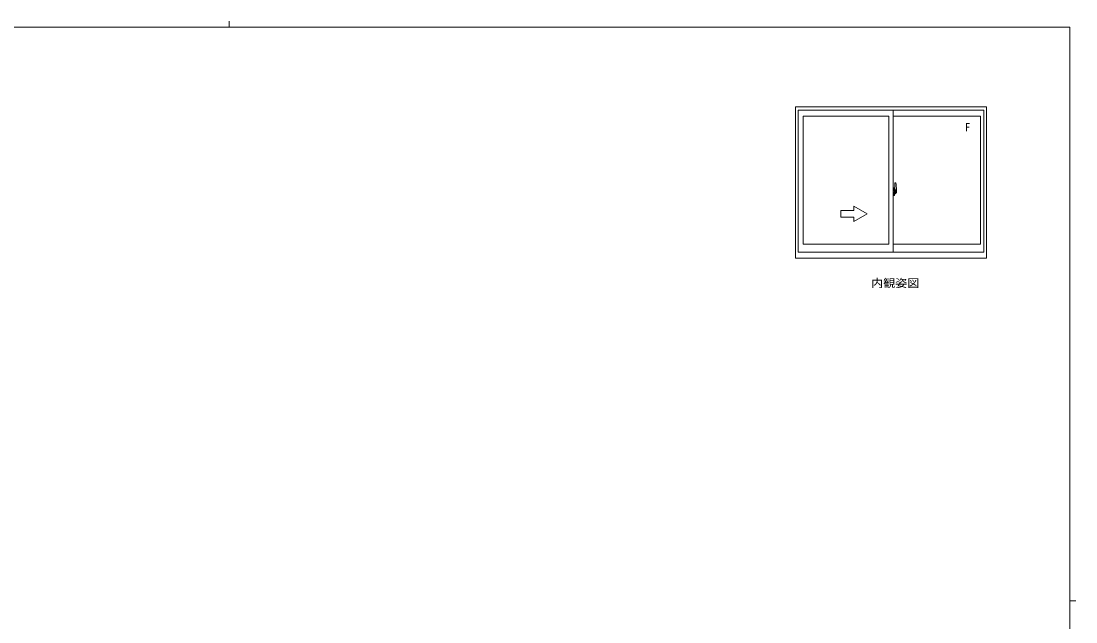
# Model space of a CAD drawing. Units: millimetres on the paper. Extents: x -420 to 373, y -297 to 267.
# Drawn here: x -128 to 355.1, y -7.7 to 267.2 of the extents above; entities that cross this region are included whole.
import ezdxf
from ezdxf.enums import TextEntityAlignment as Align

# ---------------------------------------------------------------- set-up
doc = ezdxf.new("R2010")
doc.units = ezdxf.units.MM
doc.linetypes.add('CHAIN2', pattern=[12, 9, -1, 1, -1])
doc.layers.add('0-1_YKK_ZWAK', color=7, linetype='Continuous', lineweight=9)
doc.layers.add('0-5_YKK_A1', color=4, linetype='Continuous', lineweight=9)
doc.layers.add('0-2_USER1', color=3, linetype='Continuous')
doc.styles.add('ＭＳ ゴシック', font='')
doc.styles.get('ＭＳ ゴシック').set_extended_font_data('MS Gothic')

msp = doc.modelspace()

# ---------------------------------------------------------------- linework, layer by layer
at = {"layer": '0-1_YKK_ZWAK'}
for p, q in [((-32.686, 267.2), (-32.686, 264.4)), ((352.3, 264.4), (-417.7, 264.4)), ((352.3, 264.4), (352.3, -260.6)), ((352.3, 1.9), (355.1, 1.9))]:
    msp.add_line(p, q, dxfattribs=at)
at = {"layer": '0-5_YKK_A1'}
for p, q in [((226.709, 158.75), (226.709, 228)), ((226.709, 228), (314.209, 228)), ((314.209, 228), (314.209, 158.75)), ((227.959, 161.5), (227.959, 226.5)), ((227.959, 226.5), (312.959, 226.5)), ((230.209, 165.2), (230.209, 223.65)), ((230.209, 223.65), (269.459, 223.65)), ((269.459, 165.2), (269.459, 223.65)), ((271.459, 161.5), (271.459, 226.5)), ((271.459, 223.65), (311.409, 223.65)), ((311.409, 223.65), (311.409, 165.2)), ((312.959, 226.5), (312.959, 161.5)), ((271.884, 190.91), (271.459, 190.925)), ((271.459, 190.925), (271.459, 187.425)), ((271.459, 189.312), (271.474, 189.312)), ((271.459, 188.987), (271.474, 188.987)), ((271.474, 189.534), (271.474, 188.465)), ((271.474, 189.534), (271.474, 189.528)), ((271.489, 189.549), (271.949, 189.533)), ((271.949, 188.467), (271.489, 188.451)), ((271.509, 188.575), (271.509, 188.517)), ((271.534, 188.6), (271.884, 188.6)), ((271.884, 188.492), (271.534, 188.492)), ((271.594, 189.665), (271.594, 189.595)), ((271.619, 189.69), (271.779, 189.69)), ((271.779, 189.57), (271.619, 189.57)), ((271.804, 189.665), (271.804, 189.595)), ((271.884, 190.91), (271.884, 189.925)), ((271.884, 190.88), (271.884, 189.925)), ((271.909, 190.88), (271.884, 190.88)), ((271.884, 189.925), (272.01, 189.92)), ((271.884, 189.925), (272.009, 189.925)), ((271.884, 188.425), (272.01, 188.429)), ((271.884, 187.47), (271.884, 188.425)), ((271.884, 188.425), (272.009, 188.425)), ((271.909, 190.905), (271.909, 189.95)), ((271.909, 190.905), (271.984, 190.905)), ((271.909, 189.95), (272.034, 189.95)), ((271.909, 188.575), (271.909, 188.517)), ((271.974, 189.508), (271.974, 188.491)), ((271.986, 189.509), (271.986, 188.84)), ((272.009, 189.925), (272.009, 189.95)), ((272.009, 188.425), (272.009, 188.4)), ((272.034, 190.855), (272.034, 189.95)), ((272.034, 189.582), (272.034, 189.895)), ((272.135, 189.748), (272.034, 189.75)), ((272.034, 188.454), (272.034, 188.767)), ((272.034, 188.6), (272.135, 188.601)), ((272.064, 189.147), (272.234, 189.147)), ((272.159, 193.149), (272.159, 189.89)), ((272.159, 189.929), (272.159, 189.37)), ((272.159, 189.89), (272.174, 189.89)), ((272.159, 189.37), (272.159, 189.723)), ((272.159, 189.432), (272.159, 189.667)), ((272.159, 189.474), (272.234, 189.474)), ((272.159, 188.626), (272.159, 189.147)), ((272.159, 189.147), (272.159, 188.349)), ((272.174, 189.89), (272.174, 189.593)), ((272.174, 189.593), (272.349, 189.593)), ((272.619, 193.159), (272.185, 193.174)), ((272.234, 189.765), (272.234, 189.815)), ((272.234, 189.593), (272.234, 189.37)), ((272.234, 189.147), (272.234, 188.349)), ((272.234, 189.147), (272.234, 189.147)), ((272.334, 189.147), (272.234, 189.147)), ((272.234, 189.073), (272.234, 189.147)), ((272.334, 189.073), (272.234, 189.073)), ((272.234, 189.027), (272.234, 189.073)), ((272.334, 189.027), (272.234, 189.027)), ((272.234, 188.833), (272.234, 189.027)), ((272.234, 189.003), (272.234, 188.733)), ((272.334, 188.833), (272.234, 188.833)), ((272.234, 188.779), (272.234, 188.833)), ((272.334, 188.779), (272.234, 188.779)), ((272.234, 188.775), (272.234, 188.779)), ((272.234, 188.775), (272.234, 188.644)), ((272.234, 188.733), (272.246, 188.733)), ((272.234, 188.644), (272.234, 188.631)), ((272.234, 188.631), (272.234, 188.58)), ((272.272, 190.042), (272.659, 190.042)), ((272.634, 189.969), (272.272, 189.969)), ((272.569, 188.539), (272.281, 188.539)), ((272.334, 189.147), (272.334, 189.345)), ((272.334, 189.261), (272.349, 189.261)), ((272.334, 189.147), (272.334, 189.147)), ((272.334, 189.073), (272.334, 189.147)), ((272.334, 189.027), (272.334, 189.073)), ((272.334, 188.833), (272.334, 189.027)), ((272.334, 188.779), (272.334, 188.833)), ((272.334, 188.775), (272.334, 188.779)), ((272.569, 188.685), (272.334, 188.685)), ((272.349, 189.593), (272.349, 188.775)), ((272.349, 188.809), (272.389, 188.809)), ((272.389, 188.809), (272.389, 188.775)), ((272.389, 188.802), (272.604, 188.802)), ((272.569, 188.733), (272.604, 188.733)), ((272.569, 188.555), (272.569, 188.685)), ((272.569, 188.539), (272.569, 188.555)), ((272.604, 188.802), (272.604, 188.63)), ((272.811, 188.637), (272.604, 188.63)), ((272.634, 188.99), (272.634, 189.969)), ((272.658, 188.932), (272.659, 188.979)), ((272.658, 188.943), (272.659, 188.979)), ((272.659, 188.982), (272.659, 190.042)), ((272.659, 188.979), (272.659, 188.982)), ((272.859, 190.905), (272.859, 188.687)), ((271.909, 187.47), (271.884, 187.47)), ((271.909, 187.445), (271.909, 188.4)), ((271.909, 188.4), (272.034, 188.4)), ((271.909, 187.445), (271.984, 187.445)), ((272.034, 187.495), (272.034, 188.4)), ((272.434, 188.311), (272.272, 188.311)), ((272.272, 188.236), (272.459, 188.236)), ((272.459, 188.286), (272.459, 188.236)), ((259.459, 179), (253.459, 182.464)), ((253.459, 180.5), (253.459, 182.464)), ((259.459, 179), (253.459, 175.536)), ((253.459, 175.536), (253.459, 177.5)), ((269.459, 165.2), (230.209, 165.2)), ((311.409, 165.2), (271.459, 165.2)), ((312.959, 161.5), (227.959, 161.5)), ((314.209, 158.75), (226.709, 158.75))]:
    msp.add_line(p, q, dxfattribs=at)
at = {"layer": '0-5_YKK_A1', "linetype": 'CHAIN2'}
msp.add_line((273.031, 189), (271.295, 189), dxfattribs=at)
at = {"layer": '0-5_YKK_A1'}
for points in [[(271.884, 188.425), (271.884, 187.44), (271.459, 187.425)], [(271.474, 189.534), (271.476, 189.542), (271.482, 189.547), (271.49, 189.549)], [(271.49, 188.451), (271.482, 188.452), (271.476, 188.458), (271.474, 188.465)], [(271.973, 189.517), (271.974, 189.512), (271.974, 189.508)], [(271.974, 188.491), (271.974, 188.487), (271.973, 188.483)], [(271.986, 189.509), (271.987, 189.509), (271.995, 189.511), (272.005, 189.516), (272.017, 189.528), (272.03, 189.555), (272.034, 189.582)], [(272.034, 188.767), (272.034, 188.776), (272.027, 188.804), (272.02, 188.817), (272.01, 188.829), (272.002, 188.835), (271.992, 188.84), (271.986, 188.84)], [(272.234, 189.37), (272.064, 189.37), (272.064, 189.172)], [(272.234, 189.172), (272.064, 189.172), (272.064, 189.147)], [(272.234, 189.932), (272.234, 189.593), (272.234, 189.37)], [(272.234, 189.37), (272.305, 189.363), (272.334, 189.345)], [(272.234, 189.172), (272.305, 189.165), (272.334, 189.147)], [(272.569, 188.685), (272.569, 188.775), (272.334, 188.775), (272.234, 188.775)], [(272.237, 188.564), (272.235, 188.572), (272.234, 188.58)], [(272.237, 188.564), (272.241, 188.558), (272.245, 188.552), (272.256, 188.544), (272.271, 188.54), (272.288, 188.54), (272.299, 188.541), (272.311, 188.544), (272.334, 188.555), (272.334, 188.555)], [(272.459, 188.236), (272.481, 188.267), (272.492, 188.283)], [(253.459, 180.5), (247.459, 180.5), (247.459, 177.5), (253.459, 177.5)]]:
    msp.add_lwpolyline(points, dxfattribs=at)
for centre, radius, start, end in [((271.534, 188.575), 0.025, 90, 180), ((271.534, 188.517), 0.025, 180, 270), ((271.619, 189.665), 0.025, 90, 180), ((271.619, 189.595), 0.025, 180, 270), ((271.779, 189.665), 0.025, 0, 90), ((271.779, 189.595), 0.025, 270, 0), ((271.884, 188.575), 0.025, 0, 90), ((271.884, 188.517), 0.025, 270, 0), ((271.949, 189.507), 0.0254, 22.09753, 91.00793), ((271.949, 188.492), 0.0256, 269.33273, 337.56177), ((271.984, 190.855), 0.05, 0, 90), ((272.009, 189.895), 0.025, 0, 88), ((272.009, 188.454), 0.025, 271.99998, 0), ((272.134, 189.723), 0.025, 0, 88.99998), ((272.134, 188.626), 0.025, 270.99997, 0), ((272.184, 193.149), 0.025, 88, 180), ((272.272, 189.929), 0.113, 90, 180), ((272.272, 189.932), 0.0375, 90, 180), ((272.329, 188.78), 0.095, 183.2594, 273.08768), ((271.749, 188.863), 0.88, 321.17381, 347.94702), ((271.71, 188.843), 0.933, 323.36708, 346.8425), ((271.351, 188.922), 1.307, 330.76877, 347.14854), ((271.749, 188.863), 0.88, 347.94702, 350.0179), ((271.163, 188.949), 1.472, 350.6691, 1.57924), ((272.617, 193.109), 0.05, 9.79346, 88), ((271.71, 188.843), 0.933, 346.8425, 351.37085), ((271.351, 188.922), 1.307, 347.14854, 0.46379), ((271.183, 188.98), 1.476, 349.18681, 0.08105), ((272.634, 189.994), 0.025, 270, 0), ((259.609, 190.863), 13.25, 0.17856, 9.79346), ((272.809, 188.687), 0.05, 272, 0), ((271.984, 187.495), 0.05, 270, 0), ((272.272, 188.349), 0.113, 180, 270), ((272.272, 188.349), 0.0375, 180, 270), ((272.434, 188.286), 0.025, 0, 90)]:
    msp.add_arc(centre, radius, start, end, dxfattribs=at)

# ---------------------------------------------------------------- texts
at = {"layer": '0-2_USER1', "style": 'ＭＳ ゴシック', "width": 1.1}
msp.add_text('内観姿図', height=3.666, dxfattribs=at).set_placement((261.34, 144.363), align=Align.BOTTOM_LEFT)
at = {"layer": '0-5_YKK_A1', "color": 3, "style": 'ＭＳ ゴシック'}
msp.add_text('F', height=3.666, dxfattribs=at).set_placement((304.214, 215.742), align=Align.BOTTOM_LEFT)

doc.saveas('drawing.dxf')
